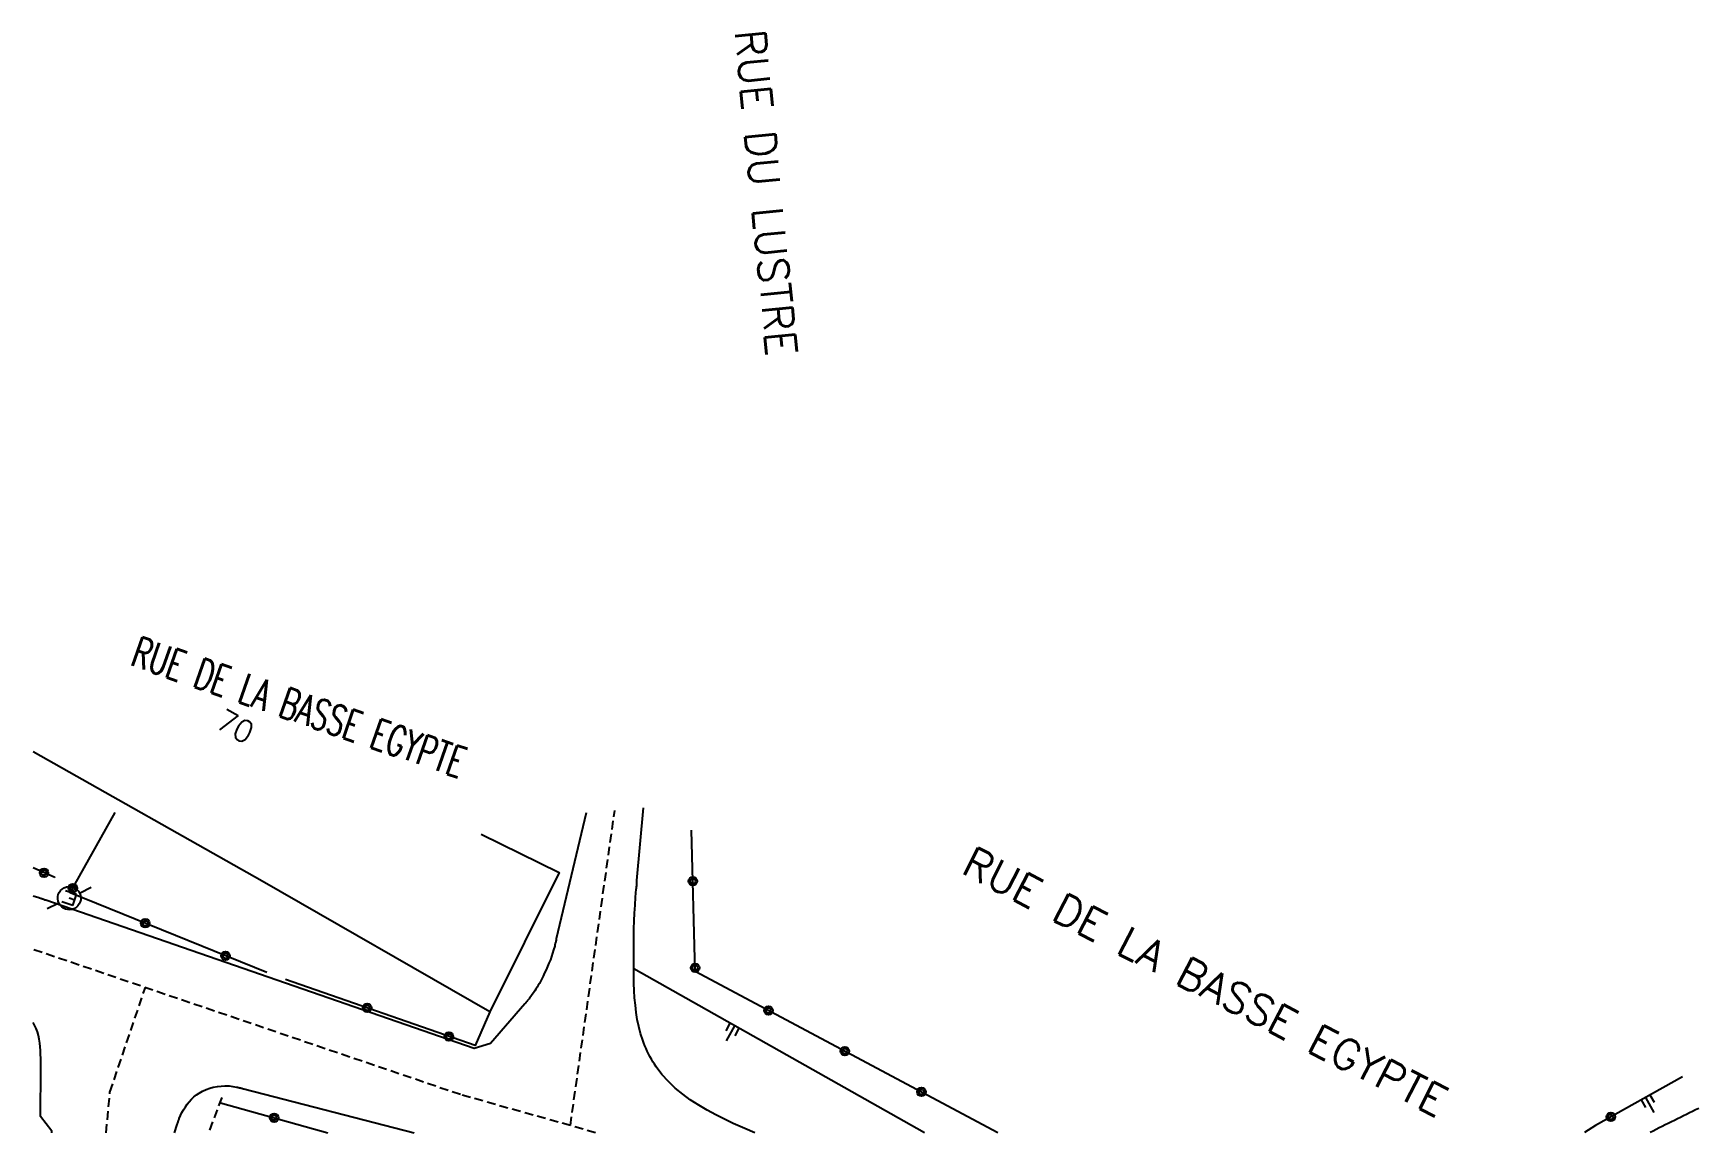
# Model space of a CAD drawing. Header units: millimetres. Extents: x 137000 to 138000, y 120000 to 120992.
# Drawn here: x 137000 to 137096.1, y 120000 to 120063.4 of the extents above; entities that cross this region are included whole.
import ezdxf
from ezdxf.enums import TextEntityAlignment as Align

# ---------------------------------------------------------------- set-up
doc = ezdxf.new("R2010")
doc.units = ezdxf.units.MM
doc.linetypes.add('DASHED', pattern=[0.75, 0.5, -0.25])
doc.layers.get('0').update_dxf_attribs({"linetype": 'CONTINUOUS'})
for name, color, linetype in [('W0001', 6, 'DASHED'), ('W0008', 7, 'CONTINUOUS'), ('W0100', 7, 'CONTINUOUS'), ('W0112', 1, 'DASHED'), ('W0211', 2, 'CONTINUOUS'), ('W0322', 7, 'CONTINUOUS'), ('W0471', 7, 'CONTINUOUS'), ('W0989', 7, 'CONTINUOUS'), ('W0991', 7, 'CONTINUOUS')]:
    doc.layers.add(name, color=color, linetype=linetype)
doc.styles.get("Standard").update_dxf_attribs({"font": 'romans.shx', "width": 0.85})

# ---------------------------------------------------------------- blocks, each defined once
blk = doc.blocks.new('t322o')
at = {"color": 0, "linetype": 'Continuous'}
for radius in [0.25, 0.15]:
    blk.add_circle((0, 0), radius, dxfattribs=at)
blk = doc.blocks.new('t211o')
at = {"color": 0, "linetype": 'Continuous'}
for p, q in [((0, 1), (0, 0)), ((-0.289, 0.5), (-0.289, 0)), ((0.289, 0.5), (0.289, 0))]:
    blk.add_line(p, q, dxfattribs=at)
blk = doc.blocks.new('T471')
for p, q in [((0.500001, 0.500001), (1.000002, 1.000002)), ((-0.333334, 0.333334), (-0.333334, -0.333334)), ((-0.333334, 0.333334), (0.333334, 0.333334)), ((-0.333334, 0), (0, 0)), ((-0.500001, -0.500001), (-1.000002, -1.000002)), ((-0.333334, -0.333334), (0.333334, -0.333334))]:
    blk.add_line(p, q)
blk.add_ellipse((0, 0), major_axis=(0.471405, 0.471405), ratio=1, start_param=5.497787144, end_param=11.780972451)

msp = doc.modelspace()

# ---------------------------------------------------------------- linework, layer by layer
at = {"layer": 'W0001'}
for points in [[(137031.001, 120000.413), (137033.563, 120018.6)], [(137032.454, 119999.999), (137024.657, 120002.194), (137000.001, 120010.569)], [(137004.204, 119999.999), (137004.423, 120002.342), (137006.47, 120008.374)]]:
    msp.add_lwpolyline(points, dxfattribs=at)
at = {"layer": 'W0008'}
for points in [[(137031.907, 120018.452), (137030.188, 120011.194), (137030.173, 120011.155), (137030.173, 120011.108), (137030.157, 120011.061), (137030.157, 120011.022), (137030.141, 120010.975), (137030.126, 120010.936), (137030.126, 120010.889), (137030.11, 120010.85), (137030.095, 120010.803), (137030.095, 120010.757), (137030.032, 120010.561), (137029.97, 120010.366), (137029.907, 120010.171), (137029.845, 120009.975), (137029.766, 120009.78), (137029.688, 120009.592), (137029.61, 120009.405), (137029.516, 120009.217), (137029.423, 120009.03), (137029.329, 120008.842), (137029.282, 120008.733), (137029.22, 120008.616), (137029.141, 120008.507), (137029.079, 120008.397), (137029.016, 120008.288), (137028.954, 120008.178), (137028.876, 120008.069), (137028.798, 120007.967), (137028.72, 120007.866), (137028.641, 120007.764), (137028.626, 120007.733), (137028.595, 120007.702), (137028.563, 120007.671), (137028.532, 120007.632), (137028.516, 120007.6), (137028.485, 120007.569), (137028.454, 120007.538), (137028.423, 120007.507), (137028.407, 120007.475), (137028.376, 120007.444)], [(137041.657, 119999.999), (137041.079, 120000.233), (137040.407, 120000.53), (137040.407, 120000.53), (137039.891, 120000.772), (137039.391, 120001.022), (137038.891, 120001.296), (137038.407, 120001.585), (137037.923, 120001.889), (137037.485, 120002.225), (137037.048, 120002.577), (137036.657, 120002.96), (137036.282, 120003.366), (137035.954, 120003.803), (137035.86, 120003.952), (137035.766, 120004.092), (137035.688, 120004.241), (137035.595, 120004.389), (137035.516, 120004.546), (137035.438, 120004.694), (137035.376, 120004.85), (137035.298, 120005.014), (137035.235, 120005.171), (137035.188, 120005.335), (137035.188, 120005.335), (137035.048, 120005.725), (137034.954, 120006.132), (137034.86, 120006.538), (137034.798, 120006.944), (137034.751, 120007.358), (137034.704, 120007.78), (137034.688, 120008.202), (137034.673, 120008.616), (137034.657, 120009.038), (137034.657, 120009.46), (137034.657, 120009.921), (137034.657, 120010.382), (137034.657, 120010.842), (137034.657, 120011.303), (137034.673, 120011.757), (137034.688, 120012.217), (137034.704, 120012.671), (137034.735, 120013.132), (137034.766, 120013.585), (137034.798, 120014.046), (137034.813, 120014.092), (137034.813, 120014.147), (137034.813, 120014.194), (137034.829, 120014.249), (137034.829, 120014.303), (137034.829, 120014.35), (137034.829, 120014.405), (137034.845, 120014.452), (137034.845, 120014.507), (137034.845, 120014.561), (137035.22, 120018.749)], [(137028.376, 120007.444), (137026.391, 120005.155), (137025.454, 120004.866), (137000.72, 120013.413), (137000.673, 120013.421), (137000.641, 120013.436), (137000.595, 120013.452), (137000.563, 120013.467), (137000.516, 120013.475), (137000.485, 120013.491), (137000.438, 120013.507), (137000.407, 120013.522), (137000.36, 120013.53), (137000.329, 120013.546), (137000.001, 120013.655)], [(137001.079, 119999.999), (137001.063, 120000.085), (137000.423, 120000.928), (137000.438, 120003.71), (137000.438, 120003.71), (137000.438, 120003.749), (137000.438, 120003.788), (137000.438, 120003.819), (137000.438, 120003.858), (137000.438, 120003.897), (137000.438, 120003.928), (137000.438, 120003.967), (137000.438, 120004.007), (137000.438, 120004.038), (137000.438, 120004.077), (137000.438, 120004.077), (137000.438, 120004.296), (137000.423, 120004.514), (137000.423, 120004.733), (137000.391, 120004.952), (137000.376, 120005.171), (137000.345, 120005.389), (137000.298, 120005.6), (137000.235, 120005.811), (137000.173, 120006.014), (137000.079, 120006.21), (137000.001, 120006.366)], [(137008.141, 119999.999), (137008.313, 120000.475), (137008.313, 120000.475), (137008.329, 120000.514), (137008.329, 120000.546), (137008.345, 120000.577), (137008.36, 120000.616), (137008.36, 120000.647), (137008.376, 120000.678), (137008.391, 120000.717), (137008.407, 120000.749), (137008.423, 120000.78), (137008.423, 120000.819), (137008.501, 120000.991), (137008.579, 120001.163), (137008.673, 120001.327), (137008.782, 120001.491), (137008.891, 120001.639), (137009.001, 120001.788), (137009.141, 120001.928), (137009.266, 120002.061), (137009.423, 120002.178), (137009.579, 120002.288), (137009.766, 120002.397), (137009.97, 120002.491), (137010.188, 120002.561), (137010.391, 120002.624), (137010.626, 120002.663), (137010.845, 120002.686), (137011.063, 120002.694), (137011.298, 120002.694), (137011.516, 120002.671), (137011.735, 120002.632), (137011.782, 120002.624), (137011.829, 120002.616), (137011.86, 120002.6), (137011.907, 120002.592), (137011.954, 120002.585), (137012.001, 120002.569), (137012.032, 120002.561), (137012.079, 120002.546), (137012.126, 120002.538), (137012.157, 120002.522), (137021.985, 119999.999)]]:
    msp.add_lwpolyline(points, dxfattribs=at)
at = {"layer": 'W0008', "flags": 128}
msp.add_lwpolyline([(137096.129, 120001.393, 0.010744), (137093.336, 120000)], format="xyb", dxfattribs=at)
at = {"layer": 'W0100'}
msp.add_lwpolyline([(137025.86, 120017.233), (137030.345, 120015.007), (137026.345, 120006.983), (137013.22, 120014.522), (137000.001, 120021.983)], dxfattribs=at)
at = {"layer": 'W0112'}
msp.add_lwpolyline([(137010.876, 120002.022), (137010.11, 119999.999)], dxfattribs=at)
at = {"layer": 'W0211'}
msp.add_lwpolyline([(137051.438, 119999.999), (137034.657, 120009.46)], dxfattribs=at)
at = {"layer": 'W0322'}
for points in [[(137013.485, 120009.241), (137002.126, 120013.842), (137004.735, 120018.475)], [(137055.673, 119999.999), (137038.204, 120009.303), (137038.001, 120017.46)], [(137001.235, 120014.725), (137001.235, 120014.725), (137000.001, 120015.28)], [(137026.345, 120006.983), (137025.501, 120005.03), (137014.548, 120008.842)], [(137010.798, 120001.725), (137017.001, 119999.999)]]:
    msp.add_lwpolyline(points, dxfattribs=at)
at = {"layer": 'W0322', "flags": 128}
msp.add_lwpolyline([(137095.197, 120003.229), (137090.168, 120000.408), (137089.547, 120000)], dxfattribs=at)

# ---------------------------------------------------------------- block references
at = {"layer": 'W0211'}
for p, rotation in [((137040.485, 120006.174), 151.8264904418646), ((137093.077, 120002.027), 209.2843325861789)]:
    msp.add_blockref('t211o', p, dxfattribs=dict(at, rotation=rotation))
at = {"layer": 'W0322'}
for p in [(137000.618, 120015.003), (137013.899, 120000.862)]:
    msp.add_blockref('t322o', p, dxfattribs=at)
for p, rotation in [((137038.074, 120014.509), 91.42644472785074), ((137002.281, 120014.119), 60.60984459144309), ((137006.466, 120012.084), 157.9479664826648), ((137011.1, 120010.207), 157.9479664826648), ((137038.199, 120009.511), 91.42644472785074), ((137019.27, 120007.199), 160.8082718099866), ((137042.434, 120007.05), 151.9581473614105), ((137023.992, 120005.555), 160.8082718099866), ((137046.847, 120004.7), 151.9581473614105), ((137051.26, 120002.349), 151.9581473614105), ((137091.054, 120000.906), 209.2843325859585)]:
    msp.add_blockref('t322o', p, dxfattribs=dict(at, rotation=rotation))
at = {"layer": 'W0471', "rotation": 161.2389281509057}
msp.add_blockref('T471', (137002.076, 120013.534), dxfattribs=at)

# ---------------------------------------------------------------- texts
at = {"layer": 'W0989'}
for s, rotation, p in [('RUE DU LUSTRE', 275.60443, (137042.287, 120054.255)), ('RUE DE LA BASSE EGYPTE', 332.784, (137067.654, 120008.719))]:
    msp.add_text(s, height=1.75, rotation=rotation, dxfattribs=at).set_placement(p, align=Align.MIDDLE)
at = {"layer": 'W0989', "width": 0.65}
msp.add_text('RUE DE LA BASSE EGYPTE', height=1.75, rotation=341, dxfattribs=at).set_placement((137015.347, 120024.563), align=Align.MIDDLE)
at = {"layer": 'W0991'}
msp.add_text('70', height=1.25, rotation=331, dxfattribs=at).set_placement((137011.66, 120023.452), align=Align.MIDDLE)

doc.saveas('drawing.dxf')
